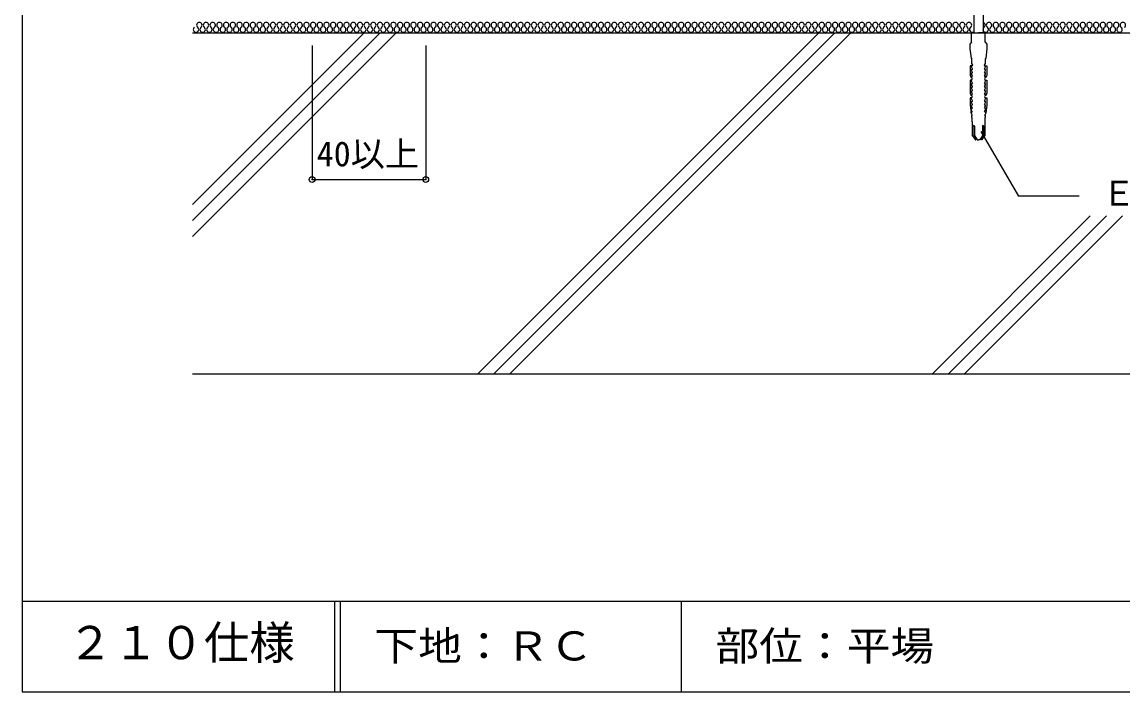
# Model space of a CAD drawing. Units: millimetres, scale not verified. Extents: x -391 to 409, y -625 to 605.
# Drawn here: x -390.6 to 93.7, y 15.2 to 310 of the extents above; entities that cross this region are included whole.
import ezdxf
from ezdxf.enums import TextEntityAlignment as Align

# ---------------------------------------------------------------- set-up
doc = ezdxf.new("R2010")
doc.units = ezdxf.units.MM
doc.header["$LTSCALE"] = 5
doc.header["$PDMODE"] = 32
doc.header["$PDSIZE"] = 2.5
for name, color, linetype in [('2-2_in line', 7, 'Continuous'), ('2-3', 3, 'Continuous'), ('2-7_ビス', 7, 'Continuous'), ('2-A_moji', 7, 'Continuous'), ('2-B_dim', 7, 'Continuous'), ('2-D_ハッチ他', 4, 'Continuous'), ('2-E_con他', 4, 'Continuous'), ('F-2', 7, 'Continuous'), ('F-5', 6, 'Continuous'), ('F-7', 1, 'Continuous'), ('F-A', 7, 'Continuous')]:
    doc.layers.add(name, color=color, linetype=linetype)
doc.styles.add('HG丸ｺﾞｼｯｸM-PRO', font='')
doc.styles.add('ＭＳ ゴシック', font='')
doc.styles.get('HG丸ｺﾞｼｯｸM-PRO').set_extended_font_data('HG丸ｺﾞｼｯｸM-PRO')
doc.styles.get('ＭＳ ゴシック').set_extended_font_data('MS Gothic')

msp = doc.modelspace()

# ---------------------------------------------------------------- linework, layer by layer
at = {"layer": '2-2_in line'}
msp.add_line((-315.628, 305.181), (334.372, 305.181), dxfattribs=at)
at = {"layer": '2-3'}
msp.add_line((-315.628, 155.181), (334.372, 155.181), dxfattribs=at)
at = {"layer": '2-7_ビス'}
for p, q in [((28.102, 320.181), (28.102, 305.181)), ((32.102, 320.181), (32.102, 305.181)), ((26.933, 285.557), (26.933, 285.557)), ((26.933, 285.557), (26.933, 285.557)), ((33.27, 285.557), (33.27, 285.557)), ((33.27, 285.557), (33.27, 285.557)), ((26.932, 269.89), (27.366, 269.065)), ((33.271, 269.89), (32.837, 269.065))]:
    msp.add_line(p, q, dxfattribs=at)
for points in [[(27.102, 301.086), (27.102, 305.181), (30.102, 305.181)], [(33.102, 301.086), (33.102, 305.181), (30.102, 305.181)], [(27.102, 301.086), (26.352, 300.261), (26.352, 298.162), (26.9, 294.045), (27.142, 293.637), (27.102, 293.637), (27.102, 291.823), (27.535, 290.999)], [(33.102, 301.086), (33.852, 300.261), (33.852, 298.162), (33.303, 294.045), (33.061, 293.637), (33.102, 293.637), (33.102, 291.823), (32.669, 290.999)], [(27.405, 290.751), (26.427, 290.751), (26.427, 286.518), (26.928, 285.557), (26.933, 285.557)], [(27.473, 289.432), (26.965, 290.257), (26.965, 290.751)], [(32.73, 289.432), (33.238, 290.257), (33.238, 290.751)], [(32.799, 290.751), (33.777, 290.751), (33.777, 286.518), (33.275, 285.557), (33.27, 285.557)], [(26.933, 285.557), (26.937, 286.034), (27.254, 286.051)], [(27.473, 287.865), (26.965, 288.69), (26.965, 289.167), (27.314, 289.185)], [(27.416, 286.299), (26.965, 287.123), (26.965, 287.601), (27.314, 287.618)], [(32.73, 287.865), (33.238, 288.69), (33.238, 289.167), (32.889, 289.185)], [(32.787, 286.299), (33.238, 287.123), (33.238, 287.601), (32.89, 287.618)], [(33.27, 285.557), (33.267, 286.034), (32.949, 286.051)], [(26.965, 284.485), (26.427, 284.485), (26.427, 278.687), (26.933, 277.723)], [(27.473, 283.165), (26.965, 283.99), (26.965, 284.485)], [(27.473, 281.599), (26.965, 282.423), (26.965, 282.901), (27.314, 282.918)], [(27.473, 280.032), (26.965, 280.857), (26.965, 281.334), (27.314, 281.351)], [(32.73, 283.165), (33.238, 283.99), (33.238, 284.485)], [(32.73, 281.599), (33.238, 282.423), (33.238, 282.901), (32.89, 282.918)], [(32.73, 280.032), (33.238, 280.857), (33.238, 281.334), (32.89, 281.351)], [(33.238, 284.485), (33.777, 284.485), (33.777, 278.687), (33.27, 277.723)], [(26.965, 276.651), (26.427, 276.651), (26.427, 273.403), (26.932, 269.89), (26.933, 270.367), (27.242, 270.385)], [(26.933, 277.723), (26.936, 278.201), (27.257, 278.218)], [(27.416, 278.465), (26.965, 279.29), (26.965, 279.767), (27.314, 279.785)], [(27.473, 275.332), (26.965, 276.157), (26.965, 276.651)], [(32.73, 275.332), (33.238, 276.157), (33.238, 276.651)], [(32.787, 278.465), (33.238, 279.29), (33.238, 279.767), (32.89, 279.785)], [(33.27, 277.723), (33.267, 278.201), (32.946, 278.218)], [(33.238, 276.651), (33.777, 276.651), (33.777, 273.403), (33.271, 269.89), (33.27, 270.367), (32.961, 270.385)], [(27.386, 270.632), (26.936, 271.457), (26.938, 271.934), (27.26, 271.951)], [(27.409, 272.199), (26.945, 273.023), (26.949, 273.501), (27.284, 273.518)], [(27.441, 273.765), (26.961, 274.59), (26.965, 275.067), (27.314, 275.085)], [(32.762, 273.765), (33.243, 274.59), (33.238, 275.067), (32.89, 275.085)], [(32.795, 272.199), (33.258, 273.023), (33.254, 273.501), (32.92, 273.518)], [(32.817, 270.632), (33.267, 271.457), (33.265, 271.934), (32.943, 271.951)], [(27.236, 268.818), (27.102, 268.818), (27.102, 268.035), (27.252, 268.035), (27.252, 266.427), (27.258, 266.427)], [(32.967, 268.818), (33.102, 268.818), (33.102, 268.035), (32.952, 268.035), (32.952, 266.427), (32.945, 266.427)], [(27.308, 266.097), (27.308, 260.146), (27.749, 259.495), (28.752, 258.181), (28.901, 258.181), (27.816, 260.146), (27.816, 264.118)], [(28.399, 264.118), (28.399, 260.146), (29.484, 258.181), (30.102, 258.181)], [(31.804, 264.118), (31.804, 260.146), (30.719, 258.181), (30.102, 258.181)], [(32.895, 266.097), (32.895, 260.146), (32.454, 259.495), (31.452, 258.181), (31.302, 258.181), (32.387, 260.146), (32.387, 264.118)]]:
    msp.add_lwpolyline(points, dxfattribs=at)
for centre, major_axis, start_param, end_param in [((27.394, 290.923), (0, -0.172), 0.06848, 2.1628795), ((32.809, 290.923), (0, -0.172), 4.1203058, 6.2147054), ((27.209, 286.274), (0, -0.229), 0.2312026, 1.6765256), ((27.266, 289.408), (0, -0.229), 0.2312026, 1.6765256), ((27.266, 287.841), (0, -0.229), 0.2312026, 1.6765256), ((32.938, 289.408), (0, -0.229), 4.6066597, 6.0519827), ((32.938, 287.841), (0, -0.229), 4.6066597, 6.0519827), ((32.995, 286.274), (0, -0.229), 4.6066597, 6.0519827), ((26.911, 285.021), (0, -0.536), 0.0442118, 3.0973809), ((27.266, 283.141), (0, -0.229), 0.2312026, 1.6765256), ((27.266, 281.574), (0, -0.229), 0.2312026, 1.6765256), ((32.938, 283.141), (0, -0.229), 4.6066597, 6.0519827), ((32.938, 281.574), (0, -0.229), 4.6066597, 6.0519827), ((33.292, 285.021), (0, -0.536), 3.1858044, 6.2389735), ((26.911, 277.187), (0, -0.536), 0.0442118, 3.0973809), ((27.208, 278.441), (0, -0.229), 0.2312026, 1.6765256), ((27.266, 280.008), (0, -0.229), 0.2312026, 1.6765256), ((32.938, 280.008), (0, -0.229), 4.6066597, 6.0519827), ((32.995, 278.441), (0, -0.229), 4.6066597, 6.0519827), ((33.292, 277.187), (0, -0.536), 3.1858044, 6.2389735), ((27.201, 272.174), (0, -0.229), 0.2312026, 1.6765256), ((27.233, 273.741), (0, -0.229), 0.2312026, 1.6765256), ((27.266, 275.308), (0, -0.229), 0.2312026, 1.6765256), ((32.938, 275.308), (0, -0.229), 4.6066597, 6.0519827), ((32.97, 273.741), (0, -0.229), 4.6066597, 6.0519827), ((33.002, 272.174), (0, -0.229), 4.6066597, 6.0519827), ((27.179, 270.608), (0, -0.229), 0.2312026, 1.6765256), ((27.223, 268.991), (0, -0.174), 0.0818475, 2.1771705), ((26.582, 266.133), (0, -0.8), 1.5261677, 1.947508), ((33.024, 270.608), (0, -0.229), 4.6066597, 6.0519827), ((32.98, 268.991), (0, -0.174), 4.1060148, 6.2013378), ((33.621, 266.133), (0, -0.8), 4.3356773, 4.7570176), ((28.108, 264.108), (0, -0.321), 1.5390306, 4.6806232), ((32.096, 264.108), (0, -0.321), 1.6025621, 4.7441547)]:
    msp.add_ellipse(centre, major_axis=major_axis, ratio=0.909574, start_param=start_param, end_param=end_param, dxfattribs=at)
at = {"layer": '2-A_moji'}
for p in [(31.206, 261.886), (74.339, 233.41)]:
    msp.add_line(p, (47.646, 233.41), dxfattribs=at)
at = {"layer": '2-B_dim'}
for p, q in [((-263.033, 299.631), (-263.033, 240.703)), ((-213.033, 299.631), (-213.033, 240.703)), ((-263.033, 240.703), (-213.033, 240.703))]:
    msp.add_line(p, q, dxfattribs=at)
at = {"layer": '2-B_dim', "color": 1}
for p in [(-263.033, 240.703), (-213.033, 240.703)]:
    msp.add_point(p, dxfattribs=at)
at = {"layer": '2-D_ハッチ他'}
for centre, start, end in [((-314.099, 306.723), 127.52351, 52.47649), ((-312.627, 308.639), 307.52351, 232.47649), ((-311.155, 306.723), 127.52351, 52.47649), ((-309.683, 308.639), 307.52351, 232.47649), ((-308.211, 306.723), 127.52351, 52.47649), ((-306.739, 308.639), 307.52351, 232.47649), ((-305.267, 306.723), 127.52351, 52.47649), ((-303.795, 308.639), 307.52351, 232.47649), ((-302.323, 306.723), 127.52351, 52.47649), ((-300.851, 308.639), 307.52351, 232.47649), ((-299.379, 306.723), 127.52351, 52.47649), ((-297.907, 308.639), 307.52351, 232.47649), ((-296.435, 306.723), 127.52351, 52.47649), ((-294.963, 308.639), 307.52351, 232.47649), ((-293.491, 306.723), 127.52351, 52.47649), ((-292.019, 308.639), 307.52351, 232.47649), ((-290.547, 306.723), 127.52351, 52.47649), ((-289.076, 308.639), 307.52351, 232.47649), ((-287.604, 306.723), 127.52351, 52.47649), ((-286.132, 308.639), 307.52351, 232.47649), ((-284.66, 306.723), 127.52351, 52.47649), ((-283.188, 308.639), 307.52351, 232.47649), ((-281.716, 306.723), 127.52351, 52.47649), ((-280.244, 308.639), 307.52351, 232.47649), ((-278.772, 306.723), 127.52351, 52.47649), ((-277.3, 308.639), 307.52351, 232.47649), ((-275.828, 306.723), 127.52351, 52.47649), ((-274.356, 308.639), 307.52351, 232.47649), ((-272.884, 306.723), 127.52351, 52.47649), ((-271.412, 308.639), 307.52351, 232.47649), ((-269.94, 306.723), 127.52351, 52.47649), ((-268.468, 308.639), 307.52351, 232.47649), ((-266.996, 306.723), 127.52351, 52.47649), ((-265.524, 308.639), 307.52351, 232.47649), ((-264.052, 306.723), 127.52351, 52.47649), ((-262.58, 308.639), 307.52351, 232.47649), ((-261.108, 306.723), 127.52351, 52.47649), ((-259.636, 308.639), 307.52351, 232.47649), ((-258.164, 306.723), 127.52351, 52.47649), ((-256.692, 308.639), 307.52351, 232.47649), ((-255.22, 306.723), 127.52351, 52.47649), ((-253.748, 308.639), 307.52351, 232.47649), ((-252.277, 306.723), 127.52351, 52.47649), ((-250.805, 308.639), 307.52351, 232.47649), ((-249.333, 306.723), 127.52351, 52.47649), ((-247.861, 308.639), 307.52351, 232.47649), ((-246.389, 306.723), 127.52351, 52.47649), ((-244.917, 308.639), 307.52351, 232.47649), ((-243.445, 306.723), 127.52351, 52.47649), ((-241.973, 308.639), 307.52351, 232.47649), ((-240.501, 306.723), 127.52351, 52.47649), ((-239.029, 308.639), 307.52351, 232.47649), ((-237.557, 306.723), 127.52351, 52.47649), ((-236.085, 308.639), 307.52351, 232.47649), ((-234.613, 306.723), 127.52351, 52.47649), ((-233.141, 308.639), 307.52351, 232.47649), ((-231.669, 306.723), 127.52351, 52.47649), ((-230.197, 308.639), 307.52351, 232.47649), ((-228.725, 306.723), 127.52351, 52.47649), ((-227.253, 308.639), 307.52351, 232.47649), ((-225.781, 306.723), 127.52351, 52.47649), ((-224.309, 308.639), 307.52351, 232.47649), ((-222.837, 306.723), 127.52351, 52.47649), ((-221.365, 308.639), 307.52351, 232.47649), ((-219.893, 306.723), 127.52351, 52.47649), ((-218.421, 308.639), 307.52351, 232.47649), ((-216.949, 306.723), 127.52351, 52.47649), ((-215.478, 308.639), 307.52351, 232.47649), ((-214.006, 306.723), 127.52351, 52.47649), ((-212.534, 308.639), 307.52351, 232.47649), ((-211.062, 306.723), 127.52351, 52.47649), ((-209.59, 308.639), 307.52351, 232.47649), ((-208.118, 306.723), 127.52351, 52.47649), ((-206.646, 308.639), 307.52351, 232.47649), ((-205.174, 306.723), 127.52351, 52.47649), ((-203.702, 308.639), 307.52351, 232.47649), ((-202.23, 306.723), 127.52351, 52.47649), ((-200.758, 308.639), 307.52351, 232.47649), ((-199.286, 306.723), 127.52351, 52.47649), ((-197.814, 308.639), 307.52351, 232.47649), ((-196.342, 306.723), 127.52351, 52.47649), ((-194.87, 308.639), 307.52351, 232.47649), ((-193.398, 306.723), 127.52351, 52.47649), ((-191.926, 308.639), 307.52351, 232.47649), ((-190.454, 306.723), 127.52351, 52.47649), ((-188.982, 308.639), 307.52351, 232.47649), ((-187.51, 306.723), 127.52351, 52.47649), ((-186.038, 308.639), 307.52351, 232.47649), ((-184.566, 306.723), 127.52351, 52.47649), ((-183.094, 308.639), 307.52351, 232.47649), ((-181.622, 306.723), 127.52351, 52.47649), ((-180.15, 308.639), 307.52351, 232.47649), ((-178.679, 306.723), 127.52351, 52.47649), ((-177.207, 308.639), 307.52351, 232.47649), ((-175.735, 306.723), 127.52351, 52.47649), ((-174.263, 308.639), 307.52351, 232.47649), ((-172.791, 306.723), 127.52351, 52.47649), ((-171.319, 308.639), 307.52351, 232.47649), ((-169.847, 306.723), 127.52351, 52.47649), ((-168.375, 308.639), 307.52351, 232.47649), ((-166.903, 306.723), 127.52351, 52.47649), ((-165.431, 308.639), 307.52351, 232.47649), ((-163.959, 306.723), 127.52351, 52.47649), ((-162.487, 308.639), 307.52351, 232.47649), ((-161.015, 306.723), 127.52351, 52.47649), ((-159.543, 308.639), 307.52351, 232.47649), ((-158.071, 306.723), 127.52351, 52.47649), ((-156.599, 308.639), 307.52351, 232.47649), ((-155.127, 306.723), 127.52351, 52.47649), ((-153.655, 308.639), 307.52351, 232.47649), ((-152.183, 306.723), 127.52351, 52.47649), ((-150.711, 308.639), 307.52351, 232.47649), ((-149.239, 306.723), 127.52351, 52.47649), ((-147.767, 308.639), 307.52351, 232.47649), ((-146.295, 306.723), 127.52351, 52.47649), ((-144.823, 308.639), 307.52351, 232.47649), ((-143.351, 306.723), 127.52351, 52.47649), ((-141.88, 308.639), 307.52351, 232.47649), ((-140.408, 306.723), 127.52351, 52.47649), ((-138.936, 308.639), 307.52351, 232.47649), ((-137.464, 306.723), 127.52351, 52.47649), ((-135.992, 308.639), 307.52351, 232.47649), ((-134.52, 306.723), 127.52351, 52.47649), ((-133.048, 308.639), 307.52351, 232.47649), ((-131.576, 306.723), 127.52351, 52.47649), ((-130.104, 308.639), 307.52351, 232.47649), ((-128.632, 306.723), 127.52351, 52.47649), ((-127.16, 308.639), 307.52351, 232.47649), ((-125.688, 306.723), 127.52351, 52.47649), ((-124.216, 308.639), 307.52351, 232.47649), ((-122.744, 306.723), 127.52351, 52.47649), ((-121.272, 308.639), 307.52351, 232.47649), ((-119.8, 306.723), 127.52351, 52.47649), ((-118.328, 308.639), 307.52351, 232.47649), ((-116.856, 306.723), 127.52351, 52.47649), ((-115.384, 308.639), 307.52351, 232.47649), ((-113.912, 306.723), 127.52351, 52.47649), ((-112.44, 308.639), 307.52351, 232.47649), ((-110.968, 306.723), 127.52351, 52.47649), ((-109.496, 308.639), 307.52351, 232.47649), ((-108.024, 306.723), 127.52351, 52.47649), ((-106.552, 308.639), 307.52351, 232.47649), ((-105.081, 306.723), 127.52351, 52.47649), ((-103.609, 308.639), 307.52351, 232.47649), ((-102.137, 306.723), 127.52351, 52.47649), ((-100.665, 308.639), 307.52351, 232.47649), ((-99.193, 306.723), 127.52351, 52.47649), ((-97.721, 308.639), 307.52351, 232.47649), ((-96.249, 306.723), 127.52351, 52.47649), ((-94.777, 308.639), 307.52351, 232.47649), ((-93.305, 306.723), 127.52351, 52.47649), ((-91.833, 308.639), 307.52351, 232.47649), ((-90.361, 306.723), 127.52351, 52.47649), ((-88.889, 308.639), 307.52351, 232.47649), ((-87.417, 306.723), 127.52351, 52.47649), ((-85.945, 308.639), 307.52351, 232.47649), ((-84.473, 306.723), 127.52351, 52.47649), ((-83.001, 308.639), 307.52351, 232.47649), ((-81.529, 306.723), 127.52351, 52.47649), ((-80.057, 308.639), 307.52351, 232.47649), ((-78.585, 306.723), 127.52351, 52.47649), ((-77.113, 308.639), 307.52351, 232.47649), ((-75.641, 306.723), 127.52351, 52.47649), ((-74.169, 308.639), 307.52351, 232.47649), ((-72.697, 306.723), 127.52351, 52.47649), ((-71.225, 308.639), 307.52351, 232.47649), ((-69.753, 306.723), 127.52351, 52.47649), ((-68.282, 308.639), 307.52351, 232.47649), ((-66.81, 306.723), 127.52351, 52.47649), ((-65.338, 308.639), 307.52351, 232.47649), ((-63.866, 306.723), 127.52351, 52.47649), ((-62.394, 308.639), 307.52351, 232.47649), ((-60.922, 306.723), 127.52351, 52.47649), ((-59.45, 308.639), 307.52351, 232.47649), ((-57.978, 306.723), 127.52351, 52.47649), ((-56.506, 308.639), 307.52351, 232.47649), ((-55.034, 306.723), 127.52351, 52.47649), ((-53.562, 308.639), 307.52351, 232.47649), ((-52.09, 306.723), 127.52351, 52.47649), ((-50.618, 308.639), 307.52351, 232.47649), ((-49.146, 306.723), 127.52351, 52.47649), ((-47.674, 308.639), 307.52351, 232.47649), ((-46.202, 306.723), 127.52351, 52.47649), ((-44.73, 308.639), 307.52351, 232.47649), ((-43.258, 306.723), 127.52351, 52.47649), ((-41.786, 308.639), 307.52351, 232.47649), ((-40.314, 306.723), 127.52351, 52.47649), ((-38.842, 308.639), 307.52351, 232.47649), ((-37.37, 306.723), 127.52351, 52.47649), ((-35.898, 308.639), 307.52351, 232.47649), ((-34.426, 306.723), 127.52351, 52.47649), ((-32.954, 308.639), 307.52351, 232.47649), ((-31.483, 306.723), 127.52351, 52.47649), ((-30.011, 308.639), 307.52351, 232.47649), ((-28.539, 306.723), 127.52351, 52.47649), ((-27.067, 308.639), 307.52351, 232.47649), ((-25.595, 306.723), 127.52351, 52.47649), ((-24.123, 308.639), 307.52351, 232.47649), ((-22.651, 306.723), 127.52351, 52.47649), ((-21.179, 308.639), 307.52351, 232.47649), ((-19.707, 306.723), 127.52351, 52.47649), ((-18.235, 308.639), 307.52351, 232.47649), ((-16.763, 306.723), 127.52351, 52.47649), ((-15.291, 308.639), 307.52351, 232.47649), ((-13.819, 306.723), 127.52351, 52.47649), ((-12.347, 308.639), 307.52351, 232.47649), ((-10.875, 306.723), 127.52351, 52.47649), ((-9.403, 308.639), 307.52351, 232.47649), ((-7.931, 306.723), 127.52351, 52.47649), ((-6.459, 308.639), 307.52351, 232.47649), ((-4.987, 306.723), 127.52351, 52.47649), ((-3.515, 308.639), 307.52351, 232.47649), ((-2.043, 306.723), 127.52351, 52.47649), ((-0.571, 308.639), 307.52351, 232.47649), ((0.901, 306.723), 127.52351, 52.47649), ((2.373, 308.639), 307.52351, 232.47649), ((3.845, 306.723), 127.52351, 52.47649), ((5.316, 308.639), 307.52351, 232.47649), ((6.788, 306.723), 127.52351, 52.47649), ((8.26, 308.639), 307.52351, 232.47649), ((9.732, 306.723), 127.52351, 52.47649), ((11.204, 308.639), 307.52351, 232.47649), ((12.676, 306.723), 127.52351, 52.47649), ((14.148, 308.639), 307.52351, 232.47649), ((15.62, 306.723), 127.52351, 52.47649), ((17.092, 308.639), 307.52351, 232.47649), ((18.564, 306.723), 127.52351, 52.47649), ((20.036, 308.639), 307.52351, 232.47649), ((21.508, 306.723), 127.52351, 52.47649), ((22.98, 308.639), 307.52351, 232.47649), ((24.452, 306.723), 127.52351, 52.47649), ((25.924, 308.639), 307.52351, 232.47649), ((27.396, 306.723), 127.52351, 305.73683), ((33.284, 306.723), 127.52351, 52.47649), ((31.812, 308.639), 307.52351, 76.12018), ((34.756, 308.639), 307.52351, 232.47649), ((36.228, 306.723), 127.52351, 52.47649), ((37.7, 308.639), 307.52351, 232.47649), ((39.172, 306.723), 127.52351, 52.47649), ((40.644, 308.639), 307.52351, 232.47649), ((42.116, 306.723), 127.52351, 52.47649), ((43.587, 308.639), 307.52351, 232.47649), ((45.059, 306.723), 127.52351, 52.47649), ((46.531, 308.639), 307.52351, 232.47649), ((48.003, 306.723), 127.52351, 52.47649), ((49.475, 308.639), 307.52351, 232.47649), ((50.947, 306.723), 127.52351, 52.47649), ((52.419, 308.639), 307.52351, 232.47649), ((53.891, 306.723), 127.52351, 52.47649), ((55.363, 308.639), 307.52351, 232.47649), ((56.835, 306.723), 127.52351, 52.47649), ((58.307, 308.639), 307.52351, 232.47649), ((59.779, 306.723), 127.52351, 52.47649), ((61.251, 308.639), 307.52351, 232.47649), ((62.723, 306.723), 127.52351, 52.47649), ((64.195, 308.639), 307.52351, 232.47649), ((65.667, 306.723), 127.52351, 52.47649), ((67.139, 308.639), 307.52351, 232.47649), ((68.611, 306.723), 127.52351, 52.47649), ((70.083, 308.639), 307.52351, 232.47649), ((71.555, 306.723), 127.52351, 52.47649), ((73.027, 308.639), 307.52351, 232.47649), ((74.499, 306.723), 127.52351, 52.47649), ((75.971, 308.639), 307.52351, 232.47649), ((77.443, 306.723), 127.52351, 52.47649), ((78.915, 308.639), 307.52351, 232.47649), ((80.386, 306.723), 127.52351, 52.47649), ((81.858, 308.639), 307.52351, 232.47649), ((83.33, 306.723), 127.52351, 52.47649), ((84.802, 308.639), 307.52351, 232.47649), ((86.274, 306.723), 127.52351, 52.47649), ((87.746, 308.639), 307.52351, 232.47649), ((89.218, 306.723), 127.52351, 52.47649), ((90.69, 308.639), 307.52351, 232.47649), ((92.162, 306.723), 127.52351, 52.47649), ((93.634, 308.639), 307.52351, 232.47649)]:
    msp.add_arc(centre, 1.208, start, end, dxfattribs=at)
at = {"layer": '2-E_con他'}
for p, q in [((-315.628, 229.746), (-240.194, 305.181)), ((-315.628, 215.604), (-226.051, 305.181)), ((-315.628, 222.675), (-233.123, 305.181)), ((-190.194, 155.181), (-40.194, 305.181)), ((-183.123, 155.181), (-33.123, 305.181)), ((-176.051, 155.181), (-26.051, 305.181)), ((9.806, 155.181), (79.296, 224.671)), ((16.877, 155.181), (86.367, 224.671)), ((23.949, 155.181), (93.438, 224.671))]:
    msp.add_line(p, q, dxfattribs=at)
at = {"layer": 'F-2'}
msp.add_line((-100.628, 55.242), (-100.628, 15.242), dxfattribs=at)
at = {"layer": 'F-5'}
for p, q in [((-390.628, 55.242), (409.372, 55.242)), ((-253.128, 55.242), (-253.128, 15.242)), ((-250.628, 55.242), (-250.628, 15.242))]:
    msp.add_line(p, q, dxfattribs=at)
at = {"layer": 'F-7'}
for p, q in [((-390.628, 605.242), (-390.628, 15.242)), ((-390.628, 15.242), (409.372, 15.242))]:
    msp.add_line(p, q, dxfattribs=at)

# ---------------------------------------------------------------- texts
at = {"layer": '2-A_moji', "style": 'ＭＳ ゴシック'}
msp.add_text('ＥＬ-2001注入', height=11, dxfattribs=at).set_placement((84.339, 225.91), align=Align.BOTTOM_LEFT)
at = {"layer": '2-B_dim', "style": 'ＭＳ ゴシック'}
msp.add_text('40以上', height=11, dxfattribs=at).set_placement((-261.005, 243.203), align=Align.BOTTOM_LEFT)
at = {"layer": 'F-A', "style": 'HG丸ｺﾞｼｯｸM-PRO'}
msp.add_text('２１０仕様', height=14.66, dxfattribs=at).set_placement((-370.628, 25.242), align=Align.BOTTOM_LEFT)
at = {"layer": 'F-A', "style": 'HG丸ｺﾞｼｯｸM-PRO', "width": 1.1}
for s, p in [('下地：ＲＣ', (-235.628, 25.242)), ('部位：平場', (-85.628, 25.242))]:
    msp.add_text(s, height=12.83, dxfattribs=at).set_placement(p, align=Align.BOTTOM_LEFT)

doc.saveas('drawing.dxf')
